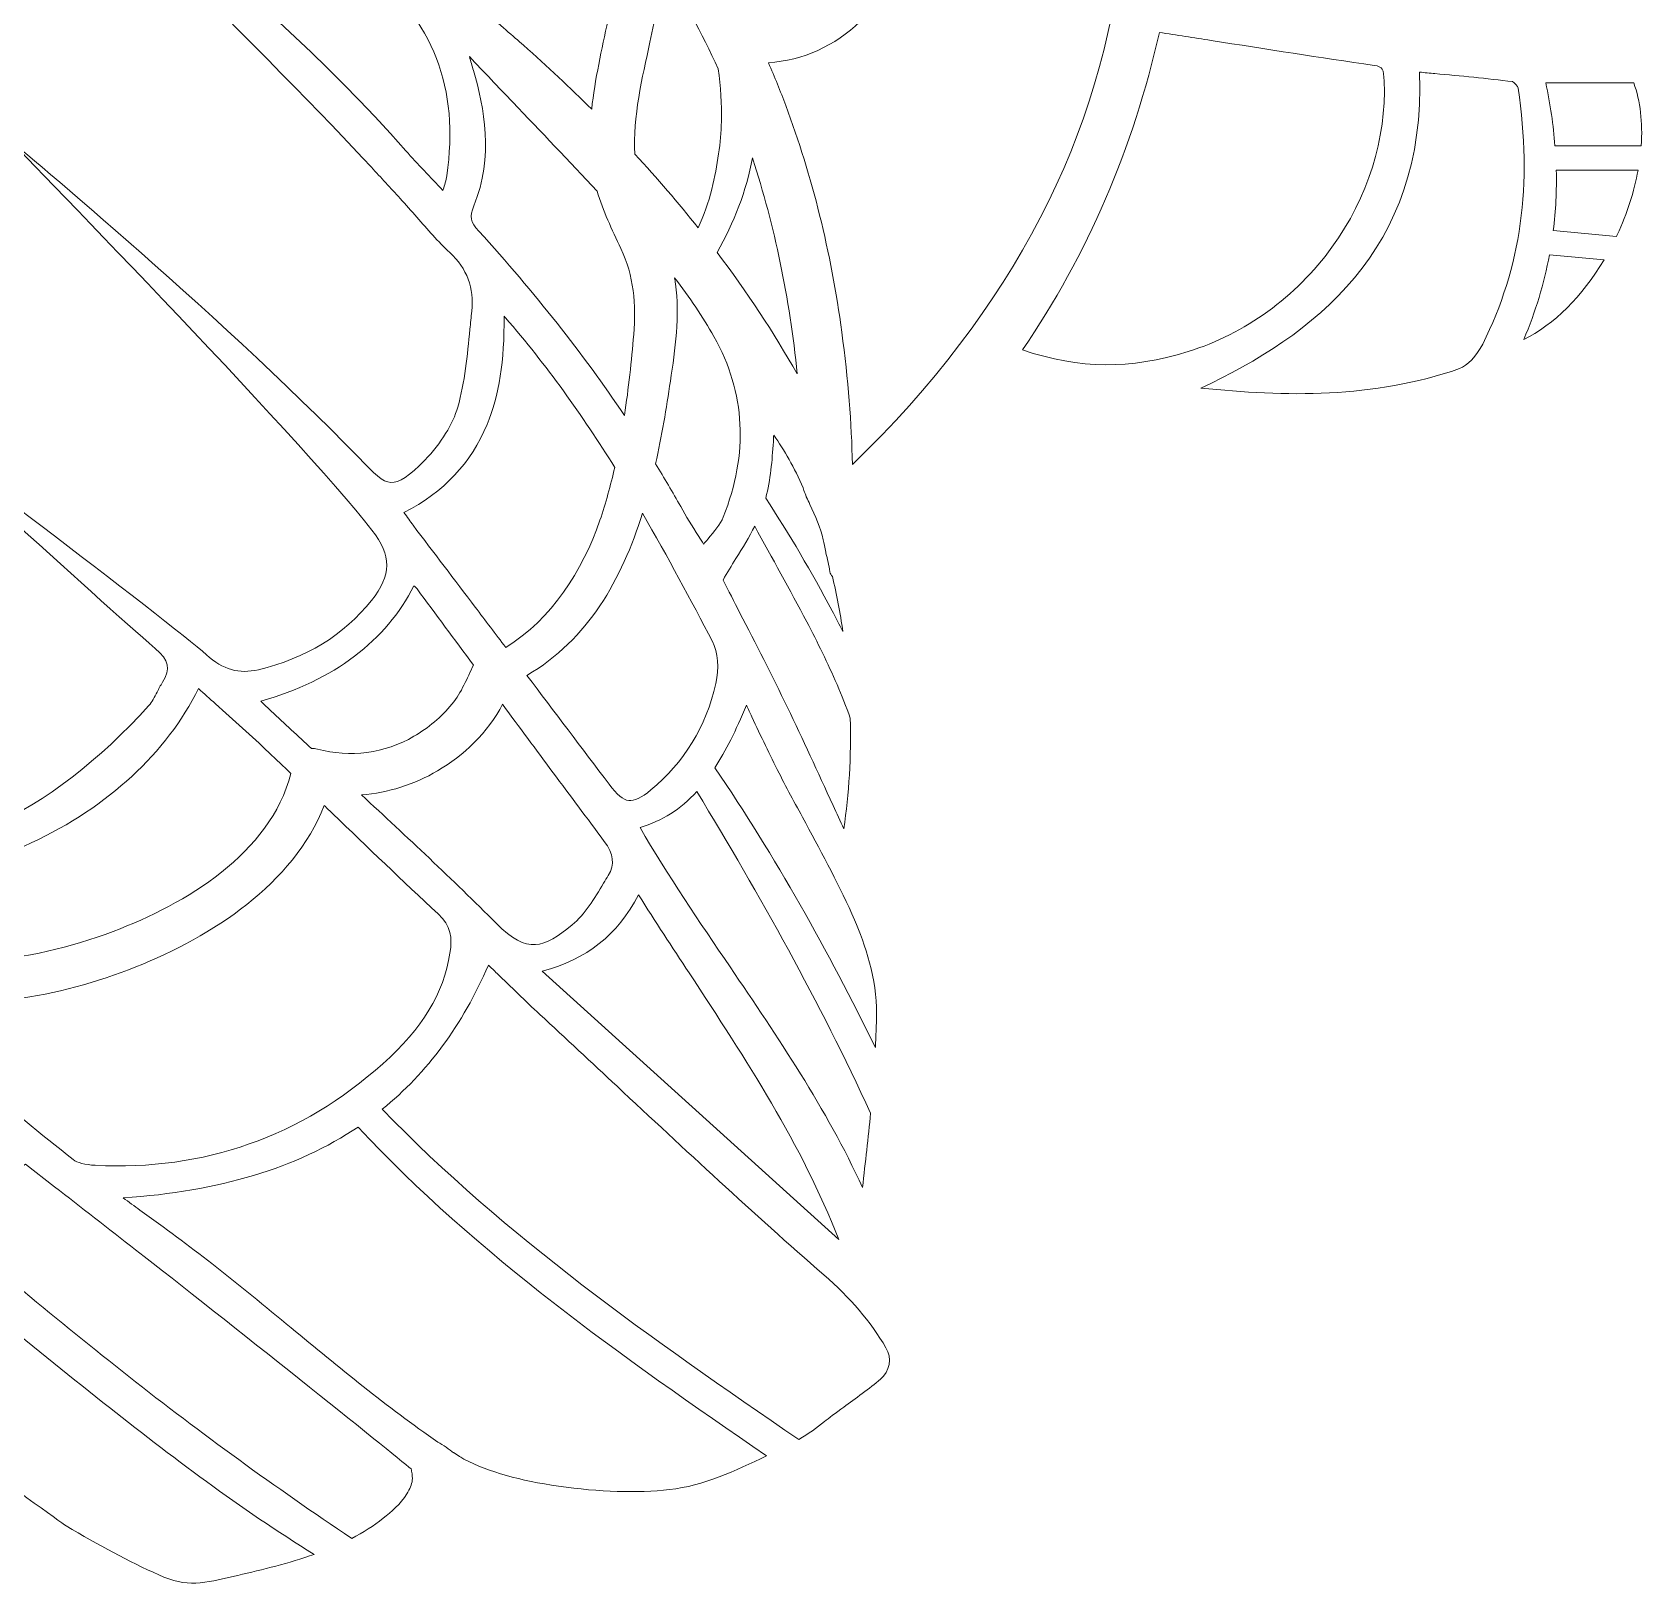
# Model space of a CAD drawing. Header units: millimetres. Extents: x -1647 to 2455, y -685 to 37.
# Drawn here: x -641.5 to -443.9, y -578.5 to -388.1 of the extents above; entities that cross this region are included whole.
import ezdxf

# ---------------------------------------------------------------- set-up
doc = ezdxf.new("R2010")
doc.units = ezdxf.units.MM
doc.header["$MEASUREMENT"] = 0
doc.layers.add('Layer 3', color=7, linetype='Continuous')

msp = doc.modelspace()

# ---------------------------------------------------------------- linework, layer by layer
at = {"layer": 'Layer 3', "lineweight": 0}
for points, knots in [([(-771.56, -434.77), (-751.8, -426.4), (-734.04, -414.43), (-718.8, -399.19), (-703.55, -383.94), (-691.58, -366.19), (-683.22, -346.42), (-677.03, -331.78), (-673.03, -316.49), (-671.25, -300.77), (-668.51, -301.33), (-665.39, -301.93), (-661.88, -302.59), (-648.69, -305.1), (-630.65, -308.53), (-608.72, -315.21), (-604.92, -319.57), (-601.75, -324.59), (-599.55, -329.74), (-598.31, -332.65), (-597.34, -335.66), (-596.65, -338.72), (-596.32, -340.15), (-596.05, -341.71), (-595.82, -343.49), (-595.77, -343.84), (-595.75, -344.22), (-595.73, -344.63), (-595.72, -344.72), (-595.72, -344.82), (-595.71, -344.91), (-604.62, -340.57), (-623.66, -334.11), (-623.66, -334.11), (-623.66, -334.11), (-616.98, -337.82), (-612.21, -340.42), (-607.28, -343.1), (-599.05, -347.58), (-592.88, -351.31), (-590.01, -354.87), (-585.22, -361.82), (-584.36, -369.28), (-583.8, -374.14), (-585.9, -379.24), (-589.75, -382.5), (-601.02, -372.08), (-636.58, -347.89), (-636.58, -347.89), (-636.58, -347.89), (-605.94, -375.65), (-600.6, -379.96), (-592.22, -386.73), (-589.05, -394.92), (-590.61, -405.73), (-590.69, -406.3), (-590.87, -406.88), (-591.04, -407.42), (-591.05, -407.45), (-591.06, -407.48), (-591.08, -407.52), (-592.6, -405.9), (-594.17, -404.32), (-595.64, -402.66), (-615.59, -380.01), (-641.22, -362.94), (-641.22, -362.94), (-641.22, -362.94), (-610.74, -392.87), (-599.86, -404.68), (-598.69, -405.96), (-597.51, -407.24), (-596.33, -408.52), (-595.64, -409.27), (-594.95, -410.06), (-594.28, -410.83), (-593.01, -412.29), (-591.69, -413.8), (-590.24, -415.15), (-588.12, -417.13), (-587.24, -419.49), (-587.55, -422.35), (-587.62, -423.09), (-587.7, -423.82), (-587.77, -424.56), (-588.08, -427.75), (-588.4, -431.05), (-589.26, -434.1), (-589.85, -436.19), (-591.29, -438.51), (-593.31, -440.63), (-595.16, -442.56), (-596.45, -443.39), (-597.47, -443.36), (-598.51, -443.32), (-599.51, -442.25), (-601.4, -440.31), (-619.41, -421.84), (-644.44, -401.18), (-644.44, -401.18), (-644.44, -401.18), (-608.74, -437.67), (-599.79, -449.21), (-597.35, -452.36), (-597.37, -454.7), (-599.85, -457.82), (-603.23, -462.08), (-607.9, -464.94), (-613.72, -466.32), (-616.09, -466.88), (-618.06, -466.32), (-620.1, -464.5), (-624.52, -460.54), (-657.39, -435.75), (-657.39, -435.75), (-657.39, -435.75), (-633.5, -457.55), (-626.39, -463.71), (-624.68, -465.19), (-624.46, -466.2), (-625.49, -467.86), (-625.74, -468.26), (-625.95, -468.67), (-626.15, -469.07), (-626.47, -469.69), (-626.77, -470.28), (-627.16, -470.72), (-639.38, -484.23), (-652.94, -490.53), (-668.62, -489.99), (-672.76, -489.85), (-676.23, -488.79), (-679.24, -486.77), (-680.02, -486.11), (-680.72, -485.51), (-681.41, -484.9), (-682.06, -484.31), (-710.13, -460.43), (-710.13, -460.43), (-710.13, -460.43), (-686.77, -485.45), (-685.1, -487.19), (-689.1, -490.4), (-693.6, -492.31), (-699.16, -493.19), (-706.68, -494.38), (-713.81, -492.97), (-721.36, -491.48), (-723.19, -491.12), (-725.07, -490.75), (-726.93, -490.43), (-735.34, -488.96), (-742.18, -484.88), (-748.44, -477.58), (-755.38, -469.5), (-776.94, -448.59), (-776.94, -448.59), (-776.94, -448.59), (-774.37, -452.65), (-774.07, -453.07), (-773.94, -453.24), (-761.16, -470.62), (-740.85, -491.38), (-741.09, -491.47), (-741.32, -491.57), (-741.56, -491.66), (-743.04, -492.25), (-744.43, -492.8), (-745.82, -492.91), (-754.15, -493.57), (-762.61, -491.86), (-770.96, -487.82), (-772.48, -487.08), (-773.96, -485.88), (-775.01, -484.53), (-779.28, -479.03), (-783.62, -473.35), (-787.93, -467.66), (-788.24, -467.25), (-788.8, -467.14), (-789.24, -467.4), (-789.68, -467.66), (-789.85, -468.21), (-789.64, -468.67), (-786.9, -474.67), (-783.27, -480.86), (-778.21, -488.18), (-778.19, -488.21), (-778.16, -488.24), (-778.13, -488.27), (-777.68, -488.78), (-777.23, -489.28), (-776.78, -489.79), (-778.19, -490.52), (-779.81, -490.54), (-780.74, -490.47), (-781.86, -490.38), (-783.01, -490.09), (-784.1, -489.78), (-789.22, -480.93), (-795.05, -470.72), (-798.55, -464.58), (-798.55, -464.58), (-800.51, -461.14), (-800.51, -461.14), (-801.61, -458.78), (-802.58, -456.67), (-803.44, -454.72), (-803.44, -454.57), (-803.47, -454.42), (-803.54, -454.27), (-803.54, -454.27), (-803.77, -453.8), (-803.77, -453.8), (-804.12, -453.08), (-804.48, -452.33), (-804.89, -451.62), (-804.98, -451.46), (-805.03, -451.3), (-805.03, -451.15), (-805.03, -450.99), (-805.07, -450.84), (-805.15, -450.71), (-805.17, -450.65), (-805.2, -450.6), (-805.23, -450.55), (-805.23, -450.55), (-805.32, -450.37), (-805.32, -450.37), (-805.66, -449.75), (-805.99, -449.13), (-806.32, -448.51), (-806.58, -448.01), (-806.85, -447.51), (-807.12, -447.01), (-807.34, -446.6), (-807.57, -446.21), (-807.79, -445.81), (-807.79, -445.81), (-808, -445.43), (-808, -445.43), (-795.51, -443.3), (-783.33, -439.74), (-771.56, -434.77)], [0, 0, 0, 0, 1, 1, 1, 2, 2, 2, 3, 3, 3, 4, 4, 4, 5, 5, 5, 6, 6, 6, 7, 7, 7, 8, 8, 8, 9, 9, 9, 10, 10, 10, 11, 11, 11, 12, 12, 12, 13, 13, 13, 14, 14, 14, 15, 15, 15, 16, 16, 16, 17, 17, 17, 18, 18, 18, 19, 19, 19, 20, 20, 20, 21, 21, 21, 22, 22, 22, 23, 23, 23, 24, 24, 24, 25, 25, 25, 26, 26, 26, 27, 27, 27, 28, 28, 28, 29, 29, 29, 30, 30, 30, 31, 31, 31, 32, 32, 32, 33, 33, 33, 34, 34, 34, 35, 35, 35, 36, 36, 36, 37, 37, 37, 38, 38, 38, 39, 39, 39, 40, 40, 40, 41, 41, 41, 42, 42, 42, 43, 43, 43, 44, 44, 44, 45, 45, 45, 46, 46, 46, 47, 47, 47, 48, 48, 48, 49, 49, 49, 50, 50, 50, 51, 51, 51, 52, 52, 52, 53, 53, 53, 54, 54, 54, 55, 55, 55, 56, 56, 56, 57, 57, 57, 58, 58, 58, 59, 59, 59, 60, 60, 60, 61, 61, 61, 62, 62, 62, 63, 63, 63, 64, 64, 64, 65, 65, 65, 66, 66, 66, 67, 67, 67, 68, 68, 68, 69, 69, 69, 70, 70, 70, 71, 71, 71, 72, 72, 72, 73, 73, 73, 74, 74, 74, 75, 75, 75, 76, 76, 76, 77, 77, 77, 78, 78, 78, 79, 79, 79, 80, 80, 80, 81, 81, 81, 81]), ([(-540.85, -441.17), (-540.93, -436.08), (-541.36, -430.75), (-542.14, -424.93), (-543.46, -415.09), (-545.78, -405.73), (-549.02, -397.11), (-549.67, -395.37), (-550.38, -393.61), (-551.14, -391.86), (-542.69, -391.38), (-535.24, -384.34), (-534.36, -375.87), (-527.51, -375.76), (-520.77, -372.51), (-515.72, -366.88), (-510.14, -360.63), (-507.45, -351.87), (-508.15, -342.21), (-508.44, -338.2), (-509.29, -334.09), (-510.68, -329.97), (-509.73, -329.67), (-508.8, -329.26), (-507.9, -328.76), (-505.98, -344.59), (-505.89, -360.81), (-507.63, -377), (-510.21, -401.02), (-521.08, -422.02), (-540.85, -441.17)], [0, 0, 0, 0, 1, 1, 1, 2, 2, 2, 3, 3, 3, 4, 4, 4, 5, 5, 5, 6, 6, 6, 7, 7, 7, 8, 8, 8, 9, 9, 9, 10, 10, 10, 10]), ([(-579.27, -369.79), (-579.5, -366.17), (-580.58, -362.46), (-582.48, -358.7), (-578.05, -362.48), (-573.96, -366.73), (-570.25, -371.38), (-568.89, -376.38), (-569.82, -381.62), (-570.85, -386.67), (-571.57, -390.21), (-572.44, -393.89), (-572.83, -397.58), (-575.47, -394.96), (-578.26, -392.34), (-581.21, -389.73), (-582.44, -388.63), (-584.08, -387.22), (-586.1, -385.53), (-581.42, -381.59), (-578.89, -375.8), (-579.27, -369.79)], [0, 0, 0, 0, 1, 1, 1, 2, 2, 2, 3, 3, 3, 4, 4, 4, 5, 5, 5, 6, 6, 6, 7, 7, 7, 7]), ([(-565.68, -389.34), (-565.03, -386.29), (-564.4, -383.15), (-564.11, -380.01), (-561.58, -384.01), (-559.3, -388.22), (-557.32, -392.63), (-557, -394.79), (-556.86, -396.96), (-556.92, -399.09), (-556.98, -401.63), (-557.37, -404.34), (-558.1, -407.38), (-558.5, -409.03), (-559.04, -410.57), (-559.77, -412.12), (-562.2, -409.06), (-564.78, -406.05), (-567.53, -403.08), (-567.8, -398.49), (-566.61, -393.7), (-565.68, -389.34)], [0, 0, 0, 0, 1, 1, 1, 2, 2, 2, 3, 3, 3, 4, 4, 4, 5, 5, 5, 6, 6, 6, 7, 7, 7, 7]), ([(-519.97, -427.1), (-512.01, -415.43), (-506.37, -402.34), (-503.18, -388.14), (-501.05, -388.47), (-498.94, -388.8), (-496.84, -389.13), (-489.97, -390.21), (-483.48, -391.23), (-476.84, -392.2), (-475.75, -392.36), (-475.65, -392.64), (-475.6, -394.12), (-475.32, -401.17), (-477.59, -408.41), (-482, -414.5), (-486.42, -420.6), (-492.68, -425.14), (-499.64, -427.29), (-506.85, -429.51), (-512.83, -429.47), (-519.97, -427.1)], [0, 0, 0, 0, 1, 1, 1, 2, 2, 2, 3, 3, 3, 4, 4, 4, 5, 5, 5, 6, 6, 6, 7, 7, 7, 7]), ([(-586.68, -412.52), (-587.72, -411.38), (-587.84, -410.77), (-587.29, -409.42), (-584.81, -403.36), (-586.02, -397.37), (-587.34, -392.82), (-587.5, -392.25), (-587.67, -391.68), (-587.84, -391.12), (-586.06, -392.99), (-584.28, -394.86), (-582.5, -396.72), (-579.09, -400.29), (-575.61, -403.94), (-572.16, -407.62), (-571.45, -410.06), (-570.35, -412.29), (-569.24, -414.66), (-567.67, -418.02), (-567.36, -421.54), (-567.67, -425.2), (-567.95, -428.46), (-568.3, -431.8), (-568.81, -435.12), (-573.9, -427.56), (-579.8, -420.09), (-586.68, -412.52)], [0, 0, 0, 0, 1, 1, 1, 2, 2, 2, 3, 3, 3, 4, 4, 4, 5, 5, 5, 6, 6, 6, 7, 7, 7, 8, 8, 8, 9, 9, 9, 9]), ([(-463.51, -426.37), (-464.24, -427.82), (-465.41, -429.06), (-466.36, -429.39), (-476.93, -433.06), (-487.77, -432.86), (-498.08, -431.77), (-484.44, -425.39), (-470.4, -415), (-471.27, -393.02), (-470.63, -393.08), (-470, -393.14), (-469.37, -393.2), (-466.24, -393.49), (-463, -393.79), (-459.84, -394.19), (-459.62, -394.28), (-459.21, -394.76), (-459.16, -394.98), (-457.39, -406.78), (-458.81, -417.05), (-463.51, -426.37)], [0, 0, 0, 0, 1, 1, 1, 2, 2, 2, 3, 3, 3, 4, 4, 4, 5, 5, 5, 6, 6, 6, 7, 7, 7, 7]), ([(-444.06, -402.05), (-444.06, -402.05), (-454.64, -402.05), (-454.64, -402.05), (-454.84, -399.53), (-455.22, -396.96), (-455.78, -394.35), (-455.78, -394.35), (-444.97, -394.35), (-444.97, -394.35), (-444.16, -396.57), (-443.87, -399.22), (-444.06, -402.05)], [0, 0, 0, 0, 1, 1, 1, 2, 2, 2, 3, 3, 3, 4, 4, 4, 4]), ([(-557.44, -415.13), (-555.34, -411.49), (-553.87, -407.56), (-553.1, -403.55), (-550.39, -411.86), (-548.55, -420.73), (-547.61, -430.04), (-550.5, -424.96), (-553.8, -419.96), (-557.44, -415.13)], [0, 0, 0, 0, 1, 1, 1, 2, 2, 2, 3, 3, 3, 3]), ([(-446.99, -412.97), (-447.02, -413.04), (-447.06, -413.1), (-447.09, -413.17), (-447.09, -413.17), (-454.85, -412.46), (-454.85, -412.46), (-454.54, -410.02), (-454.43, -407.56), (-454.48, -405.05), (-454.48, -405.05), (-444.45, -405.05), (-444.45, -405.05), (-444.92, -407.66), (-445.77, -410.35), (-446.99, -412.97)], [0, 0, 0, 0, 1, 1, 1, 2, 2, 2, 3, 3, 3, 4, 4, 4, 5, 5, 5, 5]), ([(-458.47, -425.82), (-457.02, -422.41), (-455.98, -418.94), (-455.32, -415.43), (-455.32, -415.43), (-448.61, -416.04), (-448.61, -416.04), (-451.29, -420.54), (-454.77, -424), (-458.47, -425.82)], [0, 0, 0, 0, 1, 1, 1, 2, 2, 2, 3, 3, 3, 3]), ([(-558.59, -450.32), (-558.76, -450.51), (-558.93, -450.71), (-559.1, -450.92), (-559.3, -450.59), (-559.5, -450.28), (-559.69, -449.98), (-560.52, -448.65), (-561.25, -447.5), (-561.91, -446.32), (-562.9, -444.56), (-563.93, -442.81), (-564.99, -441.06), (-564.24, -437.67), (-563.67, -434.24), (-563.17, -430.94), (-562.58, -427.01), (-562.02, -422.93), (-562.55, -418.97), (-562.58, -418.73), (-562.62, -418.5), (-562.66, -418.27), (-560.81, -420.64), (-559.2, -423.04), (-557.83, -425.47), (-553.95, -432.36), (-553.57, -439.81), (-556.69, -447.6), (-557.05, -448.5), (-557.77, -449.34), (-558.59, -450.32)], [0, 0, 0, 0, 1, 1, 1, 2, 2, 2, 3, 3, 3, 4, 4, 4, 5, 5, 5, 6, 6, 6, 7, 7, 7, 8, 8, 8, 9, 9, 9, 10, 10, 10, 10]), ([(-594.74, -448.6), (-595.1, -448.12), (-595.46, -447.62), (-595.86, -447.05), (-590.95, -444.5), (-587.61, -440.95), (-585.67, -436.25), (-584.21, -432.7), (-583.53, -428.44), (-583.57, -422.97), (-583.52, -423.03), (-583.46, -423.09), (-583.41, -423.15), (-578.37, -428.94), (-573.95, -435.2), (-570, -441.51), (-570.51, -443.71), (-571.1, -445.89), (-571.82, -447.99), (-573.96, -454.25), (-577.73, -460.08), (-583.37, -463.6), (-584.63, -461.94), (-585.88, -460.29), (-587.12, -458.65), (-589.66, -455.3), (-592.2, -451.95), (-594.74, -448.6)], [0, 0, 0, 0, 1, 1, 1, 2, 2, 2, 3, 3, 3, 4, 4, 4, 5, 5, 5, 6, 6, 6, 7, 7, 7, 8, 8, 8, 9, 9, 9, 9]), ([(-543.34, -459.09), (-545.84, -454.36), (-548.55, -449.74), (-551.48, -445.27), (-550.87, -443.02), (-550.7, -440.66), (-550.54, -438.36), (-550.53, -438.1), (-550.51, -437.83), (-550.49, -437.56), (-549.19, -439.38), (-547.98, -441.54), (-546.87, -444.03), (-546.86, -444.14), (-546.84, -444.25), (-546.79, -444.35), (-546.69, -444.6), (-546.59, -444.85), (-546.5, -445.11), (-546.49, -445.13), (-546.48, -445.16), (-546.47, -445.18), (-546.33, -445.47), (-546.2, -445.76), (-546.06, -446.05), (-545.39, -447.5), (-544.76, -448.86), (-544.41, -450.4), (-544.31, -450.84), (-544.22, -451.32), (-544.12, -451.92), (-544.12, -451.96), (-544.11, -452), (-544.1, -452.04), (-543.9, -452.74), (-543.74, -453.48), (-543.6, -454.31), (-543.57, -454.53), (-543.46, -454.73), (-543.3, -454.88), (-542.78, -457.08), (-542.35, -459.35), (-542.01, -461.64), (-542.45, -460.79), (-542.89, -459.93), (-543.34, -459.09)], [0, 0, 0, 0, 1, 1, 1, 2, 2, 2, 3, 3, 3, 4, 4, 4, 5, 5, 5, 6, 6, 6, 7, 7, 7, 8, 8, 8, 9, 9, 9, 10, 10, 10, 11, 11, 11, 12, 12, 12, 13, 13, 13, 14, 14, 14, 15, 15, 15, 15]), ([(-565.57, -481.07), (-566.74, -482.04), (-567.61, -482.45), (-568.28, -482.37), (-568.96, -482.29), (-569.73, -481.66), (-570.69, -480.38), (-574.04, -475.94), (-577.42, -471.46), (-580.78, -467.02), (-573.26, -462.62), (-569.13, -455.25), (-566.6, -447.14), (-563.47, -452.51), (-560.64, -457.83), (-558.02, -462.85), (-557.35, -464.14), (-557.17, -466.22), (-557.59, -468.02), (-558.8, -473.32), (-561.49, -477.71), (-565.57, -481.07)], [0, 0, 0, 0, 1, 1, 1, 2, 2, 2, 3, 3, 3, 4, 4, 4, 5, 5, 5, 6, 6, 6, 7, 7, 7, 7]), ([(-554.64, -459.37), (-555.35, -457.99), (-556.05, -456.63), (-556.71, -455.32), (-556.2, -454.42), (-555.66, -453.55), (-555.14, -452.7), (-554.31, -451.36), (-553.51, -450.05), (-552.83, -448.72), (-550.71, -452.63), (-548.5, -456.49), (-546.44, -460.44), (-545.12, -462.97), (-543.87, -465.53), (-542.72, -468.15), (-542.13, -469.48), (-541.63, -470.87), (-541.1, -472.25), (-540.99, -476.94), (-541.25, -481.56), (-541.9, -485.85), (-542.34, -484.89), (-542.78, -483.94), (-543.21, -482.99), (-545.11, -478.82), (-546.91, -474.88), (-548.8, -470.96), (-548.8, -470.96), (-548.8, -470.96), (-548.8, -470.96), (-550.72, -466.99), (-552.71, -463.12), (-554.64, -459.37)], [0, 0, 0, 0, 1, 1, 1, 2, 2, 2, 3, 3, 3, 4, 4, 4, 5, 5, 5, 6, 6, 6, 7, 7, 7, 8, 8, 8, 9, 9, 9, 10, 10, 10, 11, 11, 11, 11]), ([(-612.14, -471.41), (-612.55, -471.03), (-612.96, -470.64), (-613.42, -470.2), (-604.45, -467.63), (-598.01, -462.77), (-594.66, -456.02), (-594.49, -456.15), (-594.35, -456.28), (-594.25, -456.42), (-591.95, -459.53), (-589.64, -462.64), (-587.34, -465.75), (-588.14, -467.41), (-588.77, -469.07), (-589.97, -470.54), (-591.28, -472.15), (-592.86, -473.45), (-594.64, -474.49), (-598.23, -476.58), (-602.48, -477.16), (-606.48, -476.05), (-606.73, -475.99), (-606.98, -475.97), (-607.22, -475.99), (-608.86, -474.47), (-610.51, -472.94), (-612.14, -471.41)], [0, 0, 0, 0, 1, 1, 1, 2, 2, 2, 3, 3, 3, 4, 4, 4, 5, 5, 5, 6, 6, 6, 7, 7, 7, 8, 8, 8, 9, 9, 9, 9]), ([(-672.91, -493.45), (-661.67, -493.97), (-650.89, -491.95), (-641.6, -487.58), (-632.1, -483.11), (-625.03, -476.57), (-621.08, -468.64), (-620.38, -469.26), (-619.68, -469.89), (-618.99, -470.51), (-616.72, -472.54), (-614.57, -474.45), (-612.44, -476.47), (-611.54, -477.33), (-610.63, -478.2), (-609.73, -479.06), (-612.29, -488.92), (-622.64, -495.03), (-631.54, -498.43), (-642.06, -502.44), (-653.64, -503.36), (-664.72, -501.49), (-664.86, -501.36), (-665, -501.22), (-665.15, -501.08), (-665.34, -500.82), (-665.58, -500.59), (-665.84, -500.41), (-668.24, -498.08), (-670.6, -495.75), (-672.91, -493.45)], [0, 0, 0, 0, 1, 1, 1, 2, 2, 2, 3, 3, 3, 4, 4, 4, 5, 5, 5, 6, 6, 6, 7, 7, 7, 8, 8, 8, 9, 9, 9, 10, 10, 10, 10]), ([(-601.07, -481.68), (-597.8, -481.44), (-594.6, -480.39), (-591.74, -478.73), (-588.63, -476.93), (-585.5, -473.99), (-583.78, -470.57), (-579.67, -476.12), (-575.46, -481.8), (-571.28, -487.38), (-570.14, -488.9), (-569.99, -490.23), (-570.8, -491.56), (-570.99, -491.87), (-571.18, -492.19), (-571.37, -492.51), (-572.5, -494.4), (-573.67, -496.37), (-575.23, -497.63), (-578.72, -500.47), (-580.66, -501.31), (-584.54, -497.43), (-589.91, -492.06), (-595.54, -486.8), (-601.07, -481.68)], [0, 0, 0, 0, 1, 1, 1, 2, 2, 2, 3, 3, 3, 4, 4, 4, 5, 5, 5, 6, 6, 6, 7, 7, 7, 8, 8, 8, 8]), ([(-537.88, -508.53), (-537.9, -509.92), (-537.95, -511.3), (-538.02, -512.68), (-543.81, -500.81), (-550.3, -489.29), (-557.71, -478.34), (-556.39, -476.3), (-555.13, -473.79), (-553.85, -470.69), (-553.62, -471.16), (-553.4, -471.63), (-553.19, -472.09), (-552.05, -474.5), (-550.99, -476.76), (-549.84, -479), (-548.78, -481.07), (-547.66, -483.15), (-546.57, -485.15), (-544.49, -489), (-542.34, -492.97), (-540.58, -497.02), (-539.32, -499.92), (-537.83, -504.27), (-537.88, -508.53)], [0, 0, 0, 0, 1, 1, 1, 2, 2, 2, 3, 3, 3, 4, 4, 4, 5, 5, 5, 6, 6, 6, 7, 7, 7, 8, 8, 8, 8]), ([(-555.85, -502.79), (-559.6, -497.27), (-563.47, -491.58), (-566.9, -485.69), (-564.17, -484.84), (-561.94, -483.47), (-559.94, -481.27), (-552.13, -494.03), (-544.87, -507.13), (-538.61, -520.71), (-538.9, -523.72), (-539.24, -526.74), (-539.61, -529.83), (-544.03, -520.16), (-550.03, -511.34), (-555.85, -502.79)], [0, 0, 0, 0, 1, 1, 1, 2, 2, 2, 3, 3, 3, 4, 4, 4, 5, 5, 5, 5]), ([(-659.08, -506.86), (-648.86, -508.12), (-638.36, -506.65), (-628.77, -502.79), (-619.41, -499.02), (-609.47, -492.68), (-605.64, -482.99), (-605.28, -483.33), (-604.93, -483.68), (-604.57, -484.02), (-600.37, -488.06), (-596.03, -492.25), (-591.66, -496.28), (-590.06, -497.76), (-589.92, -499.22), (-590.22, -501.1), (-590.98, -506.01), (-593.6, -510.32), (-598.46, -514.66), (-608.48, -523.61), (-620.35, -527.8), (-633.75, -527.12), (-634.98, -527.05), (-635.94, -526.8), (-636.44, -526.41), (-644.44, -520.17), (-651.96, -513.54), (-659.08, -506.86)], [0, 0, 0, 0, 1, 1, 1, 2, 2, 2, 3, 3, 3, 4, 4, 4, 5, 5, 5, 6, 6, 6, 7, 7, 7, 8, 8, 8, 9, 9, 9, 9]), ([(-567.08, -493.95), (-565.04, -497.18), (-562.93, -500.39), (-560.89, -503.5), (-553.83, -514.26), (-547.11, -524.48), (-542.52, -536.2), (-542.52, -536.2), (-578.89, -503.31), (-578.89, -503.31), (-573.41, -501.84), (-569.67, -498.88), (-567.08, -493.95)], [0, 0, 0, 0, 1, 1, 1, 2, 2, 2, 3, 3, 3, 4, 4, 4, 4]), ([(-536.72, -549.5), (-535.97, -550.78), (-536.26, -552.4), (-537.4, -553.36), (-538.74, -554.48), (-540.49, -555.75), (-541.9, -556.78), (-542.9, -557.51), (-543.77, -558.14), (-544.27, -558.56), (-545.19, -559.32), (-546.22, -560.03), (-547.43, -560.74), (-565.38, -548.46), (-583.36, -535.93), (-598.53, -520.24), (-592.99, -515.77), (-588.69, -509.9), (-585.5, -502.56), (-585.15, -502.89), (-584.8, -503.23), (-584.44, -503.58), (-582.76, -505.22), (-581.01, -506.92), (-579.19, -508.61), (-576.02, -511.53), (-572.82, -514.53), (-569.72, -517.42), (-561.49, -525.1), (-552.99, -533.04), (-544.35, -540.55), (-541.1, -543.38), (-538.61, -546.3), (-536.72, -549.5)], [0, 0, 0, 0, 1, 1, 1, 2, 2, 2, 3, 3, 3, 4, 4, 4, 5, 5, 5, 6, 6, 6, 7, 7, 7, 8, 8, 8, 9, 9, 9, 10, 10, 10, 11, 11, 11, 11]), ([(-563.27, -566.89), (-567.29, -567.34), (-571.88, -567.2), (-576.9, -566.47), (-581.65, -565.79), (-585.34, -564.74), (-588.5, -563.18), (-588.68, -563.06), (-588.86, -562.94), (-589.04, -562.83), (-589.29, -562.67), (-589.53, -562.51), (-589.77, -562.35), (-589.77, -562.35), (-589.78, -562.38), (-589.78, -562.38), (-590.24, -561.99), (-591.08, -561.38), (-591.69, -561.08), (-591.69, -561.08), (-591.69, -561.06), (-591.69, -561.06), (-597.93, -556.78), (-603.91, -551.84), (-609.7, -547.06), (-612.87, -544.44), (-616.15, -541.74), (-619.44, -539.16), (-622.29, -536.93), (-625.19, -534.83), (-628.25, -532.61), (-628.93, -532.12), (-629.62, -531.62), (-630.31, -531.12), (-618.53, -530.31), (-609.02, -527.46), (-601.5, -522.43), (-586.78, -538.18), (-569.09, -550.61), (-551.38, -562.76), (-555.2, -564.61), (-559.13, -566.43), (-563.27, -566.89)], [0, 0, 0, 0, 1, 1, 1, 2, 2, 2, 3, 3, 3, 4, 4, 4, 5, 5, 5, 6, 6, 6, 7, 7, 7, 8, 8, 8, 9, 9, 9, 10, 10, 10, 11, 11, 11, 12, 12, 12, 13, 13, 13, 14, 14, 14, 14]), ([(-594.84, -565.76), (-594.92, -566.28), (-595.13, -566.8), (-595.51, -567.42), (-596.27, -568.66), (-597.45, -569.67), (-598.4, -570.41), (-599.6, -571.34), (-600.86, -572.15), (-602.27, -572.88), (-611.64, -566.61), (-620.77, -560.01), (-629.62, -553.02), (-633.97, -549.58), (-638.27, -546.08), (-642.56, -542.57), (-646.37, -539.46), (-650.17, -536.37), (-653.56, -532.81), (-649.71, -531.41), (-645.93, -529.53), (-642.3, -526.98), (-642.3, -526.98), (-638.73, -529.75), (-638.73, -529.75), (-635.51, -532.25), (-632.15, -534.86), (-628.79, -537.47), (-617.91, -545.95), (-597.4, -562.31), (-594.98, -564.37), (-594.96, -564.45), (-594.95, -564.54), (-594.93, -564.62), (-594.85, -565.09), (-594.79, -565.46), (-594.84, -565.76)], [0, 0, 0, 0, 1, 1, 1, 2, 2, 2, 3, 3, 3, 4, 4, 4, 5, 5, 5, 6, 6, 6, 7, 7, 7, 8, 8, 8, 9, 9, 9, 10, 10, 10, 11, 11, 11, 12, 12, 12, 12]), ([(-616.26, -577.42), (-616.52, -577.47), (-616.77, -577.53), (-617.02, -577.59), (-618.46, -577.93), (-619.95, -578.27), (-621.4, -578.36), (-622.81, -578.45), (-624.21, -578.14), (-625.94, -577.36), (-629.6, -575.7), (-633.32, -573.73), (-637.32, -571.33), (-637.89, -570.96), (-645.62, -565.45), (-649.13, -562.54), (-656.29, -556.59), (-663.38, -550.29), (-670.24, -544.2), (-672.91, -541.83), (-675.66, -539.39), (-678.39, -536.99), (-671.58, -536.67), (-664.62, -536.05), (-657.83, -534.17), (-654.58, -538.38), (-650.62, -541.77), (-646.51, -545.13), (-641.96, -548.84), (-637.4, -552.56), (-632.79, -556.2), (-624.45, -562.8), (-615.94, -569.27), (-606.87, -574.84), (-609.97, -575.93), (-613.21, -576.72), (-616.26, -577.42)], [0, 0, 0, 0, 1, 1, 1, 2, 2, 2, 3, 3, 3, 4, 4, 4, 5, 5, 5, 6, 6, 6, 7, 7, 7, 8, 8, 8, 9, 9, 9, 10, 10, 10, 11, 11, 11, 12, 12, 12, 12])]:
    msp.add_open_spline(points, degree=3, knots=knots, dxfattribs=at)

doc.saveas('drawing.dxf')
